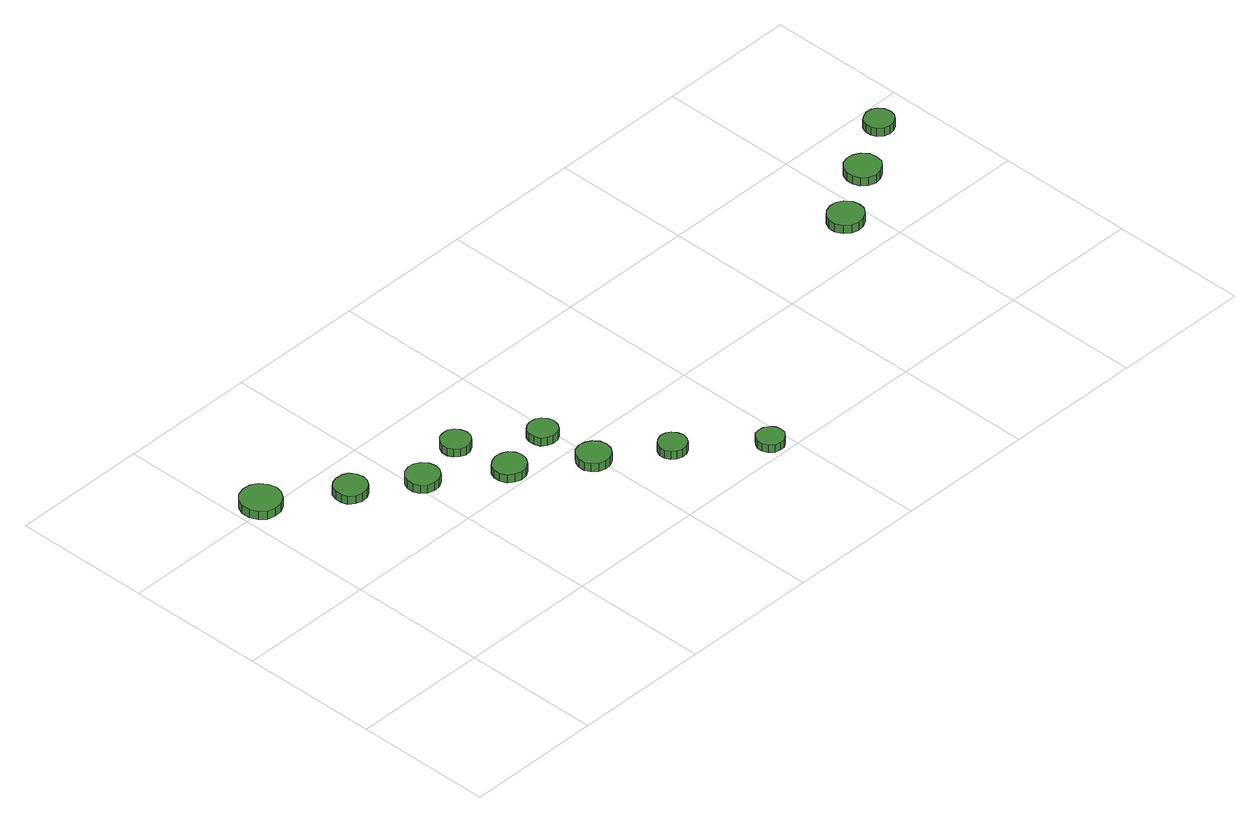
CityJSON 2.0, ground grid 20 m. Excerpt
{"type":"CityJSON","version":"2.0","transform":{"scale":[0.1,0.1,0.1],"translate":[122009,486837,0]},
"CityObjects":{
"tree1":{"type":"SolitaryVegetationObject","attributes":{"function":"something"},"geometry":[{"type":"MultiSurface","lod":"1","boundaries":[[[0,1,2,3,4,5,6,7,8,9,10,11,12,13,14]],[[15,16,17,18,19,20,21,22,23,24,25,26,27,28,29]],[[0,29,28,1]],[[1,28,27,2]],[[2,27,26,3]],[[3,26,25,4]],[[4,25,24,5]],[[5,24,23,6]],[[6,23,22,7]],[[7,22,21,8]],[[8,21,20,9]],[[9,20,19,10]],[[10,19,18,11]],[[11,18,17,12]],[[12,17,16,13]],[[13,16,15,14]],[[14,15,29,0]]]}]},
"tree2":{"type":"SolitaryVegetationObject","attributes":{"function":"something"},"geometry":[{"type":"MultiSurface","lod":"1","boundaries":[[[30,31,32,33,34,35,36,37,38,39,40,41,42,43,44]],[[45,46,47,48,49,50,51,52,53,54,55,56,57,58,59]],[[30,59,58,31]],[[31,58,57,32]],[[32,57,56,33]],[[33,56,55,34]],[[34,55,54,35]],[[35,54,53,36]],[[36,53,52,37]],[[37,52,51,38]],[[38,51,50,39]],[[39,50,49,40]],[[40,49,48,41]],[[41,48,47,42]],[[42,47,46,43]],[[43,46,45,44]],[[44,45,59,30]]]}]},
"tree3":{"type":"SolitaryVegetationObject","attributes":{"function":"something"},"geometry":[{"type":"MultiSurface","lod":"1","boundaries":[[[60,61,62,63,64,65,66,67,68,69,70,71,72,73,74]],[[75,76,77,78,79,80,81,82,83,84,85,86,87,88,89]],[[60,89,88,61]],[[61,88,87,62]],[[62,87,86,63]],[[63,86,85,64]],[[64,85,84,65]],[[65,84,83,66]],[[66,83,82,67]],[[67,82,81,68]],[[68,81,80,69]],[[69,80,79,70]],[[70,79,78,71]],[[71,78,77,72]],[[72,77,76,73]],[[73,76,75,74]],[[74,75,89,60]]]}]},
"tree4":{"type":"SolitaryVegetationObject","attributes":{"function":"something"},"geometry":[{"type":"MultiSurface","lod":"1","boundaries":[[[90,91,92,93,94,95,96,97,98,99,100,101,102,103,104]],[[105,106,107,108,109,110,111,112,113,114,115,116,117,118,119]],[[90,119,118,91]],[[91,118,117,92]],[[92,117,116,93]],[[93,116,115,94]],[[94,115,114,95]],[[95,114,113,96]],[[96,113,112,97]],[[97,112,111,98]],[[98,111,110,99]],[[99,110,109,100]],[[100,109,108,101]],[[101,108,107,102]],[[102,107,106,103]],[[103,106,105,104]],[[104,105,119,90]]]}]},
"tree5":{"type":"SolitaryVegetationObject","attributes":{"function":"something"},"geometry":[{"type":"MultiSurface","lod":"1","boundaries":[[[120,121,122,123,124,125,126,127,128,129,130,131,132,133,134]],[[135,136,137,138,139,140,141,142,143,144,145,146,147,148,149]],[[120,149,148,121]],[[121,148,147,122]],[[122,147,146,123]],[[123,146,145,124]],[[124,145,144,125]],[[125,144,143,126]],[[126,143,142,127]],[[127,142,141,128]],[[128,141,140,129]],[[129,140,139,130]],[[130,139,138,131]],[[131,138,137,132]],[[132,137,136,133]],[[133,136,135,134]],[[134,135,149,120]]]}]},
"tree6":{"type":"SolitaryVegetationObject","attributes":{"function":"something"},"geometry":[{"type":"MultiSurface","lod":"1","boundaries":[[[150,151,152,153,154,155,156,157,158,159,160,161,162,163,164]],[[165,166,167,168,169,170,171,172,173,174,175,176,177,178,179]],[[150,179,178,151]],[[151,178,177,152]],[[152,177,176,153]],[[153,176,175,154]],[[154,175,174,155]],[[155,174,173,156]],[[156,173,172,157]],[[157,172,171,158]],[[158,171,170,159]],[[159,170,169,160]],[[160,169,168,161]],[[161,168,167,162]],[[162,167,166,163]],[[163,166,165,164]],[[164,165,179,150]]]}]},
"tree7":{"type":"SolitaryVegetationObject","attributes":{"function":"something"},"geometry":[{"type":"MultiSurface","lod":"1","boundaries":[[[180,181,182,183,184,185,186,187,188,189,190,191,192,193,194]],[[195,196,197,198,199,200,201,202,203,204,205,206,207,208,209]],[[180,209,208,181]],[[181,208,207,182]],[[182,207,206,183]],[[183,206,205,184]],[[184,205,204,185]],[[185,204,203,186]],[[186,203,202,187]],[[187,202,201,188]],[[188,201,200,189]],[[189,200,199,190]],[[190,199,198,191]],[[191,198,197,192]],[[192,197,196,193]],[[193,196,195,194]],[[194,195,209,180]]]}]},
"tree8":{"type":"SolitaryVegetationObject","attributes":{"function":"something"},"geometry":[{"type":"MultiSurface","lod":"1","boundaries":[[[210,211,212,213,214,215,216,217,218,219,220,221,222,223,224]],[[225,226,227,228,229,230,231,232,233,234,235,236,237,238,239]],[[210,239,238,211]],[[211,238,237,212]],[[212,237,236,213]],[[213,236,235,214]],[[214,235,234,215]],[[215,234,233,216]],[[216,233,232,217]],[[217,232,231,218]],[[218,231,230,219]],[[219,230,229,220]],[[220,229,228,221]],[[221,228,227,222]],[[222,227,226,223]],[[223,226,225,224]],[[224,225,239,210]]]}]},
"tree9":{"type":"SolitaryVegetationObject","attributes":{"function":"something"},"geometry":[{"type":"MultiSurface","lod":"1","boundaries":[[[240,241,242,243,244,245,246,247,248,249,250,251,252,253,254]],[[255,256,257,258,259,260,261,262,263,264,265,266,267,268,269]],[[240,269,268,241]],[[241,268,267,242]],[[242,267,266,243]],[[243,266,265,244]],[[244,265,264,245]],[[245,264,263,246]],[[246,263,262,247]],[[247,262,261,248]],[[248,261,260,249]],[[249,260,259,250]],[[250,259,258,251]],[[251,258,257,252]],[[252,257,256,253]],[[253,256,255,254]],[[254,255,269,240]]]}]},
"tree10":{"type":"SolitaryVegetationObject","attributes":{"function":"something"},"geometry":[{"type":"MultiSurface","lod":"1","boundaries":[[[270,271,272,273,274,275,276,277,278,279,280,281,282,283,284]],[[285,286,287,288,289,290,291,292,293,294,295,296,297,298,299]],[[270,299,298,271]],[[271,298,297,272]],[[272,297,296,273]],[[273,296,295,274]],[[274,295,294,275]],[[275,294,293,276]],[[276,293,292,277]],[[277,292,291,278]],[[278,291,290,279]],[[279,290,289,280]],[[280,289,288,281]],[[281,288,287,282]],[[282,287,286,283]],[[283,286,285,284]],[[284,285,299,270]]]}]},
"tree11":{"type":"SolitaryVegetationObject","attributes":{"function":"something"},"geometry":[{"type":"MultiSurface","lod":"1","boundaries":[[[300,301,302,303,304,305,306,307,308,309,310,311,312,313,314]],[[315,316,317,318,319,320,321,322,323,324,325,326,327,328,329]],[[300,329,328,301]],[[301,328,327,302]],[[302,327,326,303]],[[303,326,325,304]],[[304,325,324,305]],[[305,324,323,306]],[[306,323,322,307]],[[307,322,321,308]],[[308,321,320,309]],[[309,320,319,310]],[[310,319,318,311]],[[311,318,317,312]],[[312,317,316,313]],[[313,316,315,314]],[[314,315,329,300]]]}]},
"tree12":{"type":"SolitaryVegetationObject","attributes":{"function":"something"},"geometry":[{"type":"MultiSurface","lod":"1","boundaries":[[[330,331,332,333,334,335,336,337,338,339,340,341,342,343,344]],[[345,346,347,348,349,350,351,352,353,354,355,356,357,358,359]],[[330,359,358,331]],[[331,358,357,332]],[[332,357,356,333]],[[333,356,355,334]],[[334,355,354,335]],[[335,354,353,336]],[[336,353,352,337]],[[337,352,351,338]],[[338,351,350,339]],[[339,350,349,340]],[[340,349,348,341]],[[341,348,347,342]],[[342,347,346,343]],[[343,346,345,344]],[[344,345,359,330]]]}]}
},
"vertices":[
[65,409,22],[62,421,22],[55,431,22],[45,437,22],[33,438,22],[21,434,22],[13,426,22],[8,415,22],[8,403,22],[13,392,22],[21,384,22],[33,381,22],[45,382,22],[55,388,22],[62,398,22],[62,398,9],[55,388,9],[45,382,9],[33,381,9],[21,384,9],[13,392,9],[8,403,9],[8,415,9],[13,426,9],[21,434,9],[33,438,9],[45,437,9],[55,431,9],[62,421,9],[65,409,9],
[157,344,22],[155,354,22],[149,362,22],[141,366,22],[131,367,22],[122,364,22],[114,358,22],[111,349,22],[111,339,22],[114,330,22],[122,324,22],[131,321,22],[141,322,22],[149,327,22],[155,335,22],[155,335,9],[149,327,9],[141,322,9],[131,321,9],[122,324,9],[114,330,9],[111,339,9],[111,349,9],[114,358,9],[122,364,9],[131,367,9],[141,366,9],[149,362,9],[155,354,9],[157,344,9],
[236,291,23],[234,301,23],[228,309,23],[219,314,23],[210,315,23],[200,312,23],[193,305,23],[189,296,23],[189,286,23],[193,278,23],[200,271,23],[210,268,23],[219,269,23],[228,274,23],[234,282,23],[234,282,10],[228,274,10],[219,269,10],[210,268,10],[200,271,10],[193,278,10],[189,286,10],[189,296,10],[193,305,10],[200,312,10],[210,315,10],[219,314,10],[228,309,10],[234,301,10],[236,291,10],
[328,226,23],[326,236,23],[320,244,23],[312,248,23],[302,249,23],[293,246,23],[285,240,23],[281,231,23],[281,221,23],[285,212,23],[293,206,23],[302,203,23],[312,204,23],[320,209,23],[326,217,23],[326,217,10],[320,209,10],[312,204,10],[302,203,10],[293,206,10],[285,212,10],[281,221,10],[281,231,10],[285,240,10],[293,246,10],[302,249,10],[312,248,10],[320,244,10],[326,236,10],[328,226,10],
[314,311,22],[312,319,22],[307,326,22],[300,331,22],[291,331,22],[283,329,22],[277,323,22],[273,315,22],[273,306,22],[277,299,22],[283,293,22],[291,290,22],[300,291,22],[307,295,22],[312,302,22],[312,302,9],[307,295,9],[300,291,9],[291,290,9],[283,293,9],[277,299,9],[273,306,9],[273,315,9],[277,323,9],[283,329,9],[291,331,9],[300,331,9],[307,326,9],[312,319,9],[314,311,9],
[419,164,22],[417,174,22],[411,182,22],[402,187,22],[393,188,22],[383,185,22],[376,178,22],[372,169,22],[372,159,22],[376,151,22],[383,144,22],[393,141,22],[402,142,22],[411,147,22],[417,155,22],[417,155,9],[411,147,9],[402,142,9],[393,141,9],[383,144,9],[376,151,9],[372,159,9],[372,169,9],[376,178,9],[383,185,9],[393,188,9],[402,187,9],[411,182,9],[417,174,9],[419,164,9],
[407,246,22],[405,254,22],[400,261,22],[393,265,22],[384,266,22],[376,264,22],[369,258,22],[366,250,22],[366,241,22],[369,233,22],[376,228,22],[384,225,22],[393,226,22],[400,230,22],[405,237,22],[405,237,9],[400,230,9],[393,226,9],[384,225,9],[376,228,9],[369,233,9],[366,241,9],[366,250,9],[369,258,9],[376,264,9],[384,266,9],[393,265,9],[400,261,9],[405,254,9],[407,246,9],
[500,106,22],[498,114,22],[493,121,22],[486,125,22],[478,126,22],[470,123,22],[464,118,22],[460,110,22],[460,102,22],[464,94,22],[470,89,22],[478,86,22],[486,87,22],[493,91,22],[498,98,22],[498,98,9],[493,91,9],[486,87,9],[478,86,9],[470,89,9],[464,94,9],[460,102,9],[460,110,9],[464,118,9],[470,123,9],[478,126,9],[486,125,9],[493,121,9],[498,114,9],[500,106,9],
[593,23,23],[592,31,23],[587,37,23],[580,41,23],[572,42,23],[564,40,23],[558,34,23],[555,27,23],[555,19,23],[558,12,23],[564,6,23],[572,4,23],[580,4,23],[587,9,23],[592,15,23],[592,15,11],[587,9,11],[580,4,11],[572,4,11],[564,6,11],[558,12,11],[555,19,11],[555,27,11],[558,34,11],[564,40,11],[572,42,11],[580,41,11],[587,37,11],[592,31,11],[593,23,11],
[993,264,23],[991,274,23],[984,283,23],[975,288,23],[965,289,23],[955,286,23],[947,279,23],[942,269,23],[942,259,23],[947,249,23],[955,242,23],[965,239,23],[975,240,23],[984,245,23],[991,254,23],[991,254,10],[984,245,10],[975,240,10],[965,239,10],[955,242,10],[947,249,10],[942,259,10],[942,269,10],[947,279,10],[955,286,10],[965,289,10],[975,288,10],[984,283,10],[991,274,10],[993,264,10],
[1079,316,22],[1077,326,22],[1070,335,22],[1061,340,22],[1051,341,22],[1041,338,22],[1033,331,22],[1029,321,22],[1029,310,22],[1033,301,22],[1041,294,22],[1051,290,22],[1061,292,22],[1070,297,22],[1077,305,22],[1077,305,9],[1070,297,9],[1061,292,9],[1051,290,9],[1041,294,9],[1033,301,9],[1029,310,9],[1029,321,9],[1033,331,9],[1041,338,9],[1051,341,9],[1061,340,9],[1070,335,9],[1077,326,9],[1079,316,9],
[1159,367,21],[1157,376,21],[1152,383,21],[1145,387,21],[1136,388,21],[1128,385,21],[1121,380,21],[1118,372,21],[1118,363,21],[1121,355,21],[1128,349,21],[1136,347,21],[1145,348,21],[1152,352,21],[1157,359,21],[1157,359,8],[1152,352,8],[1145,348,8],[1136,347,8],[1128,349,8],[1121,355,8],[1118,363,8],[1118,372,8],[1121,380,8],[1128,385,8],[1136,388,8],[1145,387,8],[1152,383,8],[1157,376,8],[1159,367,8]
]}
